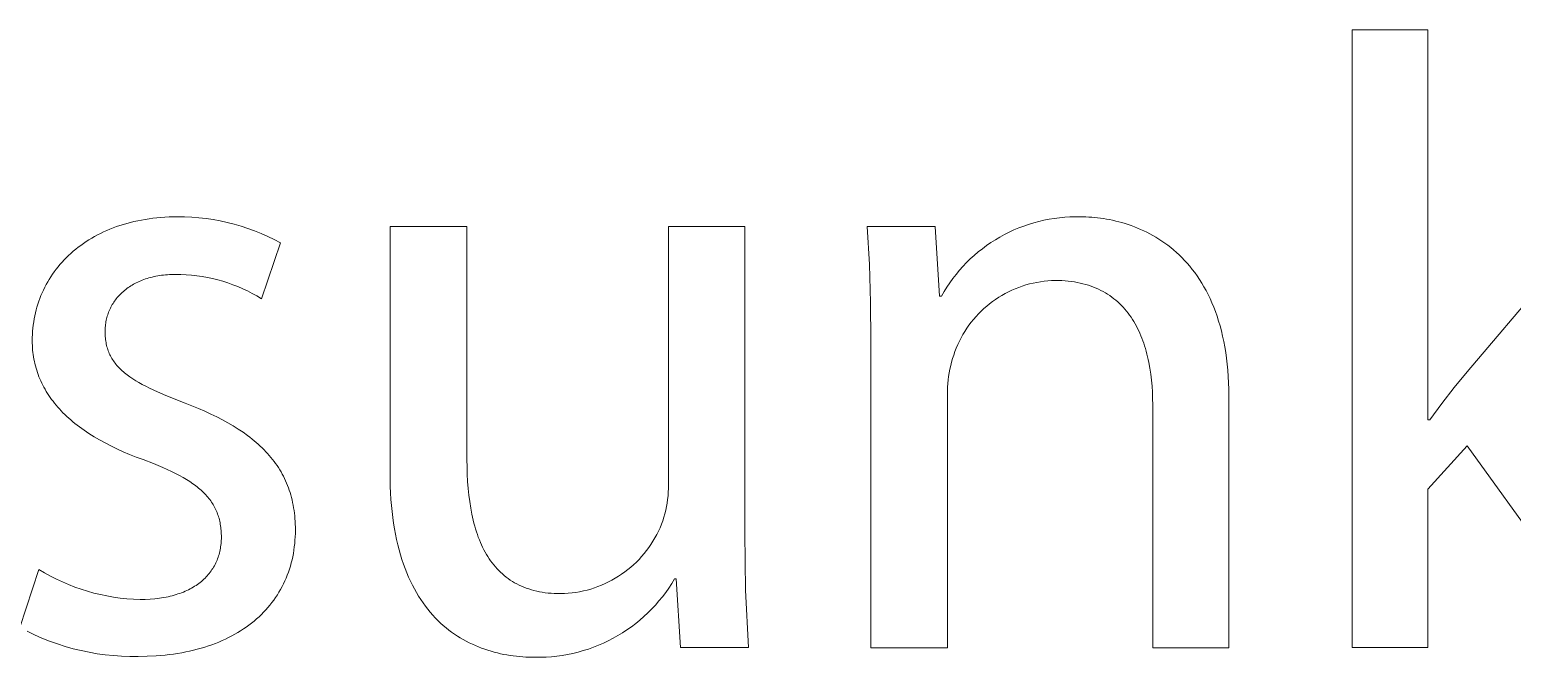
# Model space of a CAD drawing. Header units: millimetres. Extents: x 974 to 5700, y -47 to 3256.
# Drawn here: x 4627.9 to 4708.6, y 32 to 66.2 of the extents above; entities that cross this region are included whole.
import ezdxf

# ---------------------------------------------------------------- set-up
doc = ezdxf.new("R2010")
doc.units = ezdxf.units.MM
doc.header["$MEASUREMENT"] = 0
doc.layers.add('Domyślny', color=7, linetype='Continuous', true_color=0x000000)

msp = doc.modelspace()

# ---------------------------------------------------------------- linework, layer by layer
at = {"layer": 'Domyślny', "color": 18, "lineweight": 15, "true_color": 0x000000}
for p, q in [((4699.853, 32.575), (4699.853, 66.179)), ((4699.853, 66.179), (4703.976, 66.179)), ((4703.976, 66.179), (4703.976, 44.962)), ((4633.155, 55.644), (4633.349, 55.696)), ((4633.349, 55.696), (4633.545, 55.743)), ((4633.545, 55.743), (4633.745, 55.787)), ((4633.745, 55.787), (4633.948, 55.827)), ((4633.948, 55.827), (4634.153, 55.863)), ((4634.153, 55.863), (4634.362, 55.895)), ((4634.362, 55.895), (4634.574, 55.923)), ((4634.574, 55.923), (4634.789, 55.947)), ((4634.789, 55.947), (4635.007, 55.967)), ((4635.007, 55.967), (4635.227, 55.982)), ((4635.227, 55.982), (4635.451, 55.993)), ((4635.451, 55.993), (4635.678, 56)), ((4635.678, 56), (4635.907, 56.002)), ((4635.907, 56.002), (4636.298, 55.997)), ((4636.298, 55.997), (4636.688, 55.979)), ((4636.688, 55.979), (4637.077, 55.949)), ((4637.077, 55.949), (4637.465, 55.905)), ((4637.465, 55.905), (4637.851, 55.848)), ((4637.851, 55.848), (4638.235, 55.778)), ((4638.235, 55.778), (4638.617, 55.695)), ((4638.617, 55.695), (4638.995, 55.6)), ((4682.516, 55.677), (4682.792, 55.751)), ((4682.792, 55.751), (4683.071, 55.816)), ((4683.071, 55.816), (4683.351, 55.871)), ((4683.351, 55.871), (4683.634, 55.917)), ((4683.634, 55.917), (4683.918, 55.954)), ((4683.918, 55.954), (4684.203, 55.98)), ((4684.203, 55.98), (4684.488, 55.997)), ((4684.488, 55.997), (4684.774, 56.004)), ((4684.774, 56.004), (4685.061, 56.002)), ((4685.061, 56.002), (4685.21, 56)), ((4685.21, 56), (4685.362, 55.996)), ((4685.362, 55.996), (4685.516, 55.989)), ((4685.516, 55.989), (4685.673, 55.978)), ((4685.673, 55.978), (4685.831, 55.965)), ((4685.831, 55.965), (4685.991, 55.948)), ((4685.991, 55.948), (4686.153, 55.928)), ((4686.153, 55.928), (4686.316, 55.905)), ((4686.316, 55.905), (4686.48, 55.878)), ((4686.48, 55.878), (4686.646, 55.847)), ((4686.646, 55.847), (4686.813, 55.813)), ((4686.813, 55.813), (4686.98, 55.774)), ((4686.98, 55.774), (4687.149, 55.732)), ((4687.149, 55.732), (4687.318, 55.686)), ((4687.318, 55.686), (4687.487, 55.636)), ((4631.242, 54.841), (4631.4, 54.931)), ((4631.4, 54.931), (4631.56, 55.018)), ((4631.56, 55.018), (4631.724, 55.101)), ((4631.724, 55.101), (4631.892, 55.181)), ((4631.892, 55.181), (4632.062, 55.258)), ((4632.062, 55.258), (4632.236, 55.331)), ((4632.236, 55.331), (4632.414, 55.401)), ((4632.414, 55.401), (4632.594, 55.467)), ((4632.594, 55.467), (4632.778, 55.53)), ((4632.778, 55.53), (4632.965, 55.589)), ((4632.965, 55.589), (4633.155, 55.644)), ((4638.995, 55.6), (4639.37, 55.492)), ((4639.37, 55.492), (4639.742, 55.371)), ((4639.742, 55.371), (4640.109, 55.238)), ((4640.109, 55.238), (4640.471, 55.093)), ((4640.471, 55.093), (4640.829, 54.935)), ((4640.829, 54.935), (4641.18, 54.766)), ((4647.482, 42.072), (4647.482, 55.482)), ((4647.482, 55.482), (4651.669, 55.482)), ((4651.669, 55.482), (4651.669, 42.796)), ((4662.639, 41.427), (4662.639, 55.482)), ((4662.639, 55.482), (4666.795, 55.482)), ((4666.795, 55.482), (4666.795, 38.814)), ((4673.575, 53.412), (4673.46, 55.482)), ((4673.46, 55.482), (4677.159, 55.482)), ((4677.159, 55.482), (4677.395, 51.689)), ((4680.428, 54.755), (4680.674, 54.901)), ((4680.674, 54.901), (4680.925, 55.038)), ((4680.925, 55.038), (4681.181, 55.167)), ((4681.181, 55.167), (4681.44, 55.287)), ((4681.44, 55.287), (4681.704, 55.398)), ((4681.704, 55.398), (4681.971, 55.5)), ((4681.971, 55.5), (4682.242, 55.593)), ((4682.242, 55.593), (4682.516, 55.677)), ((4687.487, 55.636), (4687.657, 55.582)), ((4687.657, 55.582), (4687.827, 55.523)), ((4687.827, 55.523), (4687.996, 55.46)), ((4687.996, 55.46), (4688.166, 55.393)), ((4688.166, 55.393), (4688.335, 55.321)), ((4688.335, 55.321), (4688.504, 55.244)), ((4688.504, 55.244), (4688.672, 55.163)), ((4688.672, 55.163), (4688.839, 55.077)), ((4688.839, 55.077), (4689.006, 54.986)), ((4689.006, 54.986), (4689.171, 54.89)), ((4689.171, 54.89), (4689.335, 54.789)), ((4706.117, 47.575), (4712.822, 55.476)), ((4630.109, 54.015), (4630.238, 54.128)), ((4630.238, 54.128), (4630.371, 54.239)), ((4630.371, 54.239), (4630.508, 54.346)), ((4630.508, 54.346), (4630.648, 54.451)), ((4630.648, 54.451), (4630.791, 54.553)), ((4630.791, 54.553), (4630.938, 54.652)), ((4630.938, 54.652), (4631.088, 54.748)), ((4631.088, 54.748), (4631.242, 54.841)), ((4641.526, 54.585), (4640.487, 51.547)), ((4641.18, 54.766), (4641.526, 54.585)), ((4679.279, 53.905), (4679.497, 54.09)), ((4679.497, 54.09), (4679.721, 54.268)), ((4679.721, 54.268), (4679.951, 54.438)), ((4679.951, 54.438), (4680.187, 54.601)), ((4680.187, 54.601), (4680.428, 54.755)), ((4689.335, 54.789), (4689.497, 54.682)), ((4689.497, 54.682), (4689.659, 54.571)), ((4689.659, 54.571), (4689.818, 54.454)), ((4689.818, 54.454), (4689.975, 54.331)), ((4689.975, 54.331), (4690.131, 54.203)), ((4690.131, 54.203), (4690.284, 54.07)), ((4629.307, 53.149), (4629.41, 53.28)), ((4629.41, 53.28), (4629.517, 53.408)), ((4629.517, 53.408), (4629.628, 53.535)), ((4629.628, 53.535), (4629.743, 53.659)), ((4629.743, 53.659), (4629.861, 53.78)), ((4629.861, 53.78), (4629.984, 53.899)), ((4629.984, 53.899), (4630.109, 54.015)), ((4673.638, 51.339), (4673.575, 53.412)), ((4678.473, 53.093), (4678.664, 53.306)), ((4678.664, 53.306), (4678.862, 53.513)), ((4678.862, 53.513), (4679.067, 53.712)), ((4679.067, 53.712), (4679.279, 53.905)), ((4690.284, 54.07), (4690.435, 53.93)), ((4690.435, 53.93), (4690.584, 53.785)), ((4690.584, 53.785), (4690.73, 53.634)), ((4690.73, 53.634), (4690.873, 53.477)), ((4690.873, 53.477), (4691.013, 53.314)), ((4691.013, 53.314), (4691.15, 53.144)), ((4628.766, 52.316), (4628.846, 52.46)), ((4628.846, 52.46), (4628.931, 52.602)), ((4628.931, 52.602), (4629.019, 52.742)), ((4629.019, 52.742), (4629.111, 52.88)), ((4629.111, 52.88), (4629.207, 53.015)), ((4629.207, 53.015), (4629.307, 53.149)), ((4633.827, 52.489), (4633.746, 52.452)), ((4633.91, 52.525), (4633.827, 52.489)), ((4633.995, 52.559), (4633.91, 52.525)), ((4634.082, 52.591), (4633.995, 52.559)), ((4634.17, 52.622), (4634.082, 52.591)), ((4634.26, 52.651), (4634.17, 52.622)), ((4634.352, 52.678), (4634.26, 52.651)), ((4634.446, 52.704), (4634.352, 52.678)), ((4634.541, 52.728), (4634.446, 52.704)), ((4634.638, 52.75), (4634.541, 52.728)), ((4634.736, 52.77), (4634.638, 52.75)), ((4634.836, 52.789), (4634.736, 52.77)), ((4634.938, 52.805), (4634.836, 52.789)), ((4635.042, 52.82), (4634.938, 52.805)), ((4635.147, 52.833), (4635.042, 52.82)), ((4635.254, 52.844), (4635.147, 52.833)), ((4635.362, 52.853), (4635.254, 52.844)), ((4635.473, 52.86), (4635.362, 52.853)), ((4635.584, 52.865), (4635.473, 52.86)), ((4635.698, 52.869), (4635.584, 52.865)), ((4635.813, 52.87), (4635.698, 52.869)), ((4636.102, 52.866), (4635.813, 52.87)), ((4636.392, 52.853), (4636.102, 52.866)), ((4636.68, 52.83), (4636.392, 52.853)), ((4636.968, 52.798), (4636.68, 52.83)), ((4637.254, 52.757), (4636.968, 52.798)), ((4637.539, 52.706), (4637.254, 52.757)), ((4637.823, 52.645), (4637.539, 52.706)), ((4638.104, 52.576), (4637.823, 52.645)), ((4638.382, 52.497), (4638.104, 52.576)), ((4638.658, 52.409), (4638.382, 52.497)), ((4677.946, 52.416), (4678.114, 52.648)), ((4678.114, 52.648), (4678.29, 52.873)), ((4678.29, 52.873), (4678.473, 53.093)), ((4682.882, 52.472), (4682.682, 52.438)), ((4683.083, 52.499), (4682.882, 52.472)), ((4683.285, 52.519), (4683.083, 52.499)), ((4683.488, 52.533), (4683.285, 52.519)), ((4683.691, 52.539), (4683.488, 52.533)), ((4683.873, 52.537), (4683.691, 52.539)), ((4684.051, 52.53), (4683.873, 52.537)), ((4684.226, 52.519), (4684.051, 52.53)), ((4684.397, 52.504), (4684.226, 52.519)), ((4684.564, 52.484), (4684.397, 52.504)), ((4684.728, 52.46), (4684.564, 52.484)), ((4684.888, 52.432), (4684.728, 52.46)), ((4691.15, 53.144), (4691.284, 52.968)), ((4691.284, 52.968), (4691.414, 52.786)), ((4691.414, 52.786), (4691.541, 52.598)), ((4691.541, 52.598), (4691.665, 52.402)), ((4628.422, 51.566), (4628.483, 51.72)), ((4628.483, 51.72), (4628.548, 51.872)), ((4628.548, 51.872), (4628.616, 52.021)), ((4628.616, 52.021), (4628.689, 52.169)), ((4628.689, 52.169), (4628.766, 52.316)), ((4632.683, 51.668), (4632.632, 51.609)), ((4632.736, 51.727), (4632.683, 51.668)), ((4632.791, 51.784), (4632.736, 51.727)), ((4632.847, 51.84), (4632.791, 51.784)), ((4632.906, 51.895), (4632.847, 51.84)), ((4632.966, 51.949), (4632.906, 51.895)), ((4633.028, 52.001), (4632.966, 51.949)), ((4633.092, 52.053), (4633.028, 52.001)), ((4633.157, 52.102), (4633.092, 52.053)), ((4633.225, 52.151), (4633.157, 52.102)), ((4633.294, 52.198), (4633.225, 52.151)), ((4633.365, 52.244), (4633.294, 52.198)), ((4633.437, 52.289), (4633.365, 52.244)), ((4633.512, 52.332), (4633.437, 52.289)), ((4633.588, 52.373), (4633.512, 52.332)), ((4633.666, 52.413), (4633.588, 52.373)), ((4633.746, 52.452), (4633.666, 52.413)), ((4638.931, 52.312), (4638.658, 52.409)), ((4639.2, 52.206), (4638.931, 52.312)), ((4639.466, 52.092), (4639.2, 52.206)), ((4639.728, 51.968), (4639.466, 52.092)), ((4639.986, 51.836), (4639.728, 51.968)), ((4640.239, 51.696), (4639.986, 51.836)), ((4640.487, 51.547), (4640.239, 51.696)), ((4677.395, 51.689), (4677.49, 51.689)), ((4677.49, 51.689), (4677.634, 51.937)), ((4677.634, 51.937), (4677.786, 52.179)), ((4677.786, 52.179), (4677.946, 52.416)), ((4680.788, 51.729), (4680.615, 51.624)), ((4680.965, 51.829), (4680.788, 51.729)), ((4681.146, 51.923), (4680.965, 51.829)), ((4681.329, 52.01), (4681.146, 51.923)), ((4681.515, 52.091), (4681.329, 52.01)), ((4681.704, 52.165), (4681.515, 52.091)), ((4681.896, 52.233), (4681.704, 52.165)), ((4682.09, 52.294), (4681.896, 52.233)), ((4682.285, 52.349), (4682.09, 52.294)), ((4682.483, 52.397), (4682.285, 52.349)), ((4682.682, 52.438), (4682.483, 52.397)), ((4685.044, 52.4), (4684.888, 52.432)), ((4685.197, 52.364), (4685.044, 52.4)), ((4685.347, 52.324), (4685.197, 52.364)), ((4685.493, 52.279), (4685.347, 52.324)), ((4685.636, 52.231), (4685.493, 52.279)), ((4685.775, 52.18), (4685.636, 52.231)), ((4685.911, 52.124), (4685.775, 52.18)), ((4686.044, 52.065), (4685.911, 52.124)), ((4686.173, 52.002), (4686.044, 52.065)), ((4686.299, 51.935), (4686.173, 52.002)), ((4686.422, 51.865), (4686.299, 51.935)), ((4686.542, 51.791), (4686.422, 51.865)), ((4686.658, 51.714), (4686.542, 51.791)), ((4686.771, 51.634), (4686.658, 51.714)), ((4691.665, 52.402), (4691.784, 52.201)), ((4691.784, 52.201), (4691.899, 51.992)), ((4691.899, 51.992), (4692.011, 51.776)), ((4692.011, 51.776), (4692.118, 51.554)), ((4628.18, 50.775), (4628.22, 50.936)), ((4628.22, 50.936), (4628.264, 51.096)), ((4628.264, 51.096), (4628.313, 51.255)), ((4628.313, 51.255), (4628.366, 51.411)), ((4628.366, 51.411), (4628.422, 51.566)), ((4632.195, 50.887), (4632.166, 50.816)), ((4632.225, 50.957), (4632.195, 50.887)), ((4632.257, 51.027), (4632.225, 50.957)), ((4632.291, 51.095), (4632.257, 51.027)), ((4632.327, 51.163), (4632.291, 51.095)), ((4632.365, 51.229), (4632.327, 51.163)), ((4632.405, 51.295), (4632.365, 51.229)), ((4632.447, 51.36), (4632.405, 51.295)), ((4632.49, 51.423), (4632.447, 51.36)), ((4632.536, 51.486), (4632.49, 51.423)), ((4632.583, 51.548), (4632.536, 51.486)), ((4632.632, 51.609), (4632.583, 51.548)), ((4673.649, 49.265), (4673.638, 51.339)), ((4679.659, 50.871), (4679.516, 50.727)), ((4679.807, 51.01), (4679.659, 50.871)), ((4679.96, 51.143), (4679.807, 51.01)), ((4680.117, 51.272), (4679.96, 51.143)), ((4680.279, 51.395), (4680.117, 51.272)), ((4680.445, 51.512), (4680.279, 51.395)), ((4680.615, 51.624), (4680.445, 51.512)), ((4686.881, 51.55), (4686.771, 51.634)), ((4686.988, 51.463), (4686.881, 51.55)), ((4687.092, 51.373), (4686.988, 51.463)), ((4687.192, 51.279), (4687.092, 51.373)), ((4687.29, 51.183), (4687.192, 51.279)), ((4687.385, 51.083), (4687.29, 51.183)), ((4687.476, 50.981), (4687.385, 51.083)), ((4687.565, 50.875), (4687.476, 50.981)), ((4687.65, 50.767), (4687.565, 50.875)), ((4692.118, 51.554), (4692.22, 51.325)), ((4692.22, 51.325), (4692.318, 51.088)), ((4692.318, 51.088), (4692.411, 50.844)), ((4692.411, 50.844), (4692.5, 50.593)), ((4628.041, 49.948), (4628.06, 50.116)), ((4628.06, 50.116), (4628.084, 50.282)), ((4628.084, 50.282), (4628.111, 50.448)), ((4628.111, 50.448), (4628.143, 50.612)), ((4628.143, 50.612), (4628.18, 50.775)), ((4631.988, 50.068), (4631.981, 49.99)), ((4631.997, 50.146), (4631.988, 50.068)), ((4632.008, 50.223), (4631.997, 50.146)), ((4632.021, 50.299), (4632.008, 50.223)), ((4632.036, 50.375), (4632.021, 50.299)), ((4632.053, 50.45), (4632.036, 50.375)), ((4632.072, 50.525), (4632.053, 50.45)), ((4632.092, 50.599), (4632.072, 50.525)), ((4632.115, 50.672), (4632.092, 50.599)), ((4632.14, 50.744), (4632.115, 50.672)), ((4632.166, 50.816), (4632.14, 50.744)), ((4678.994, 50.104), (4678.878, 49.938)), ((4679.117, 50.266), (4678.994, 50.104)), ((4679.244, 50.424), (4679.117, 50.266)), ((4679.377, 50.578), (4679.244, 50.424)), ((4679.516, 50.727), (4679.377, 50.578)), ((4687.733, 50.656), (4687.65, 50.767)), ((4687.813, 50.542), (4687.733, 50.656)), ((4687.89, 50.425), (4687.813, 50.542)), ((4687.964, 50.306), (4687.89, 50.425)), ((4688.035, 50.184), (4687.964, 50.306)), ((4688.104, 50.06), (4688.035, 50.184)), ((4688.17, 49.933), (4688.104, 50.06)), ((4692.5, 50.593), (4692.583, 50.335)), ((4692.583, 50.335), (4692.661, 50.069)), ((4692.661, 50.069), (4692.734, 49.795)), ((4628.006, 49.265), (4628.008, 49.437)), ((4628.007, 49.137), (4628.006, 49.265)), ((4628.008, 49.437), (4628.015, 49.609)), ((4628.015, 49.609), (4628.025, 49.779)), ((4628.025, 49.779), (4628.041, 49.948)), ((4631.973, 49.833), (4631.972, 49.753)), ((4631.972, 49.753), (4631.973, 49.665)), ((4631.976, 49.912), (4631.973, 49.833)), ((4631.973, 49.665), (4631.976, 49.578)), ((4631.981, 49.99), (4631.976, 49.912)), ((4631.976, 49.578), (4631.981, 49.492)), ((4631.981, 49.492), (4631.988, 49.408)), ((4631.988, 49.408), (4631.998, 49.325)), ((4631.998, 49.325), (4632.009, 49.244)), ((4632.009, 49.244), (4632.022, 49.164)), ((4673.649, 32.565), (4673.649, 49.265)), ((4678.471, 49.235), (4678.384, 49.051)), ((4678.563, 49.416), (4678.471, 49.235)), ((4678.662, 49.593), (4678.563, 49.416)), ((4678.767, 49.767), (4678.662, 49.593)), ((4678.878, 49.938), (4678.767, 49.767)), ((4688.233, 49.804), (4688.17, 49.933)), ((4688.293, 49.672), (4688.233, 49.804)), ((4688.351, 49.538), (4688.293, 49.672)), ((4688.405, 49.402), (4688.351, 49.538)), ((4688.458, 49.263), (4688.405, 49.402)), ((4688.507, 49.122), (4688.458, 49.263)), ((4692.734, 49.795), (4692.801, 49.514)), ((4692.801, 49.514), (4692.862, 49.225)), ((4628.012, 49.01), (4628.007, 49.137)), ((4628.019, 48.883), (4628.012, 49.01)), ((4628.029, 48.757), (4628.019, 48.883)), ((4628.042, 48.632), (4628.029, 48.757)), ((4628.057, 48.508), (4628.042, 48.632)), ((4628.076, 48.384), (4628.057, 48.508)), ((4632.022, 49.164), (4632.037, 49.086)), ((4632.037, 49.086), (4632.054, 49.009)), ((4632.054, 49.009), (4632.074, 48.933)), ((4632.074, 48.933), (4632.095, 48.858)), ((4632.095, 48.858), (4632.118, 48.784)), ((4632.118, 48.784), (4632.144, 48.712)), ((4632.144, 48.712), (4632.172, 48.641)), ((4632.172, 48.641), (4632.201, 48.571)), ((4632.201, 48.571), (4632.233, 48.502)), ((4632.233, 48.502), (4632.267, 48.434)), ((4632.267, 48.434), (4632.303, 48.367)), ((4678.164, 48.483), (4678.104, 48.289)), ((4678.231, 48.675), (4678.164, 48.483)), ((4678.304, 48.864), (4678.231, 48.675)), ((4678.384, 49.051), (4678.304, 48.864)), ((4688.555, 48.98), (4688.507, 49.122)), ((4688.599, 48.835), (4688.555, 48.98)), ((4688.641, 48.688), (4688.599, 48.835)), ((4688.681, 48.54), (4688.641, 48.688)), ((4688.718, 48.389), (4688.681, 48.54)), ((4692.862, 49.225), (4692.918, 48.928)), ((4692.918, 48.928), (4692.967, 48.623)), ((4692.967, 48.623), (4693.011, 48.31)), ((4628.097, 48.261), (4628.076, 48.384)), ((4628.121, 48.139), (4628.097, 48.261)), ((4628.149, 48.017), (4628.121, 48.139)), ((4628.179, 47.897), (4628.149, 48.017)), ((4628.212, 47.777), (4628.179, 47.897)), ((4628.248, 47.658), (4628.212, 47.777)), ((4628.286, 47.539), (4628.248, 47.658)), ((4632.303, 48.367), (4632.341, 48.301)), ((4632.341, 48.301), (4632.381, 48.236)), ((4632.381, 48.236), (4632.424, 48.172)), ((4632.424, 48.172), (4632.468, 48.109)), ((4632.468, 48.109), (4632.515, 48.046)), ((4632.515, 48.046), (4632.563, 47.985)), ((4632.563, 47.985), (4632.614, 47.924)), ((4632.614, 47.924), (4632.667, 47.864)), ((4632.667, 47.864), (4632.722, 47.805)), ((4632.722, 47.805), (4632.78, 47.747)), ((4632.78, 47.747), (4632.839, 47.689)), ((4632.839, 47.689), (4632.901, 47.632)), ((4632.901, 47.632), (4632.965, 47.576)), ((4677.953, 47.715), (4677.915, 47.52)), ((4677.997, 47.908), (4677.953, 47.715)), ((4678.047, 48.1), (4677.997, 47.908)), ((4678.104, 48.289), (4678.047, 48.1)), ((4688.752, 48.237), (4688.718, 48.389)), ((4688.785, 48.082), (4688.752, 48.237)), ((4688.842, 47.769), (4688.785, 48.082)), ((4688.89, 47.449), (4688.842, 47.769)), ((4693.011, 48.31), (4693.048, 47.989)), ((4693.048, 47.989), (4693.079, 47.66)), ((4693.079, 47.66), (4693.103, 47.323)), ((4628.328, 47.422), (4628.286, 47.539)), ((4628.373, 47.305), (4628.328, 47.422)), ((4628.42, 47.189), (4628.373, 47.305)), ((4628.471, 47.074), (4628.42, 47.189)), ((4628.524, 46.96), (4628.471, 47.074)), ((4628.58, 46.846), (4628.524, 46.96)), ((4628.64, 46.733), (4628.58, 46.846)), ((4632.965, 47.576), (4633.031, 47.52)), ((4633.031, 47.52), (4633.099, 47.465)), ((4633.099, 47.465), (4633.169, 47.41)), ((4633.169, 47.41), (4633.242, 47.356)), ((4633.242, 47.356), (4633.317, 47.302)), ((4633.317, 47.302), (4633.473, 47.196)), ((4633.473, 47.196), (4633.639, 47.091)), ((4633.639, 47.091), (4633.813, 46.988)), ((4633.813, 46.988), (4633.996, 46.886)), ((4633.996, 46.886), (4634.188, 46.784)), ((4677.839, 46.931), (4677.826, 46.734)), ((4677.858, 47.128), (4677.839, 46.931)), ((4677.883, 47.325), (4677.858, 47.128)), ((4677.915, 47.52), (4677.883, 47.325)), ((4688.928, 47.124), (4688.89, 47.449)), ((4688.958, 46.793), (4688.928, 47.124)), ((4693.103, 47.323), (4693.121, 46.977)), ((4693.121, 46.977), (4693.131, 46.622)), ((4705.41, 46.724), (4706.117, 47.575)), ((4628.702, 46.622), (4628.64, 46.733)), ((4628.767, 46.511), (4628.702, 46.622)), ((4628.835, 46.401), (4628.767, 46.511)), ((4628.906, 46.292), (4628.835, 46.401)), ((4628.98, 46.183), (4628.906, 46.292)), ((4629.057, 46.076), (4628.98, 46.183)), ((4629.137, 45.969), (4629.057, 46.076)), ((4634.188, 46.784), (4634.389, 46.683)), ((4634.389, 46.683), (4634.819, 46.482)), ((4634.819, 46.482), (4635.286, 46.28)), ((4635.286, 46.28), (4636.332, 45.865)), ((4677.826, 46.734), (4677.82, 46.536)), ((4677.82, 46.536), (4677.82, 46.338)), ((4677.82, 46.338), (4677.82, 32.565)), ((4688.979, 46.457), (4688.958, 46.793)), ((4688.991, 46.116), (4688.979, 46.457)), ((4688.995, 45.771), (4688.991, 46.116)), ((4693.131, 46.622), (4693.135, 46.259)), ((4693.135, 46.259), (4693.135, 32.565)), ((4704.728, 45.853), (4705.41, 46.724)), ((4629.22, 45.864), (4629.137, 45.969)), ((4629.306, 45.759), (4629.22, 45.864)), ((4629.395, 45.655), (4629.306, 45.759)), ((4629.487, 45.553), (4629.395, 45.655)), ((4629.582, 45.451), (4629.487, 45.553)), ((4629.68, 45.35), (4629.582, 45.451)), ((4629.782, 45.25), (4629.68, 45.35)), ((4629.886, 45.151), (4629.782, 45.25)), ((4636.332, 45.865), (4636.698, 45.722)), ((4636.698, 45.722), (4637.053, 45.576)), ((4637.053, 45.576), (4637.397, 45.427)), ((4637.397, 45.427), (4637.729, 45.275)), ((4637.729, 45.275), (4638.049, 45.119)), ((4688.995, 32.565), (4688.995, 45.771)), ((4704.071, 44.962), (4704.728, 45.853)), ((4629.993, 45.053), (4629.886, 45.151)), ((4630.103, 44.955), (4629.993, 45.053)), ((4630.216, 44.859), (4630.103, 44.955)), ((4630.332, 44.764), (4630.216, 44.859)), ((4630.574, 44.577), (4630.332, 44.764)), ((4630.828, 44.394), (4630.574, 44.577)), ((4631.094, 44.214), (4630.828, 44.394)), ((4638.049, 45.119), (4638.358, 44.959)), ((4638.358, 44.959), (4638.656, 44.796)), ((4638.656, 44.796), (4638.943, 44.629)), ((4638.943, 44.629), (4639.217, 44.457)), ((4639.217, 44.457), (4639.481, 44.282)), ((4703.976, 44.962), (4704.071, 44.962)), ((4631.373, 44.039), (4631.094, 44.214)), ((4631.663, 43.869), (4631.373, 44.039)), ((4631.967, 43.702), (4631.663, 43.869)), ((4632.283, 43.54), (4631.967, 43.702)), ((4639.481, 44.282), (4639.732, 44.101)), ((4639.732, 44.101), (4639.854, 44.01)), ((4639.854, 44.01), (4639.973, 43.917)), ((4639.973, 43.917), (4640.088, 43.822)), ((4640.088, 43.822), (4640.201, 43.727)), ((4640.201, 43.727), (4640.311, 43.63)), ((4640.311, 43.63), (4640.419, 43.532)), ((4632.611, 43.382), (4632.283, 43.54)), ((4632.952, 43.229), (4632.611, 43.382)), ((4633.305, 43.08), (4632.952, 43.229)), ((4633.671, 42.936), (4633.305, 43.08)), ((4634.05, 42.796), (4633.671, 42.936)), ((4634.606, 42.584), (4634.05, 42.796)), ((4640.419, 43.532), (4640.523, 43.433)), ((4640.523, 43.433), (4640.624, 43.332)), ((4640.624, 43.332), (4640.722, 43.23)), ((4640.722, 43.23), (4640.818, 43.127)), ((4640.818, 43.127), (4640.911, 43.022)), ((4640.911, 43.022), (4641, 42.916)), ((4641, 42.916), (4641.087, 42.808)), ((4641.087, 42.808), (4641.171, 42.699)), ((4651.669, 42.796), (4651.673, 42.393)), ((4706.117, 43.545), (4703.976, 41.184)), ((4714.018, 32.575), (4706.117, 43.545)), ((4635.118, 42.371), (4634.606, 42.584)), ((4635.358, 42.264), (4635.118, 42.371)), ((4635.588, 42.156), (4635.358, 42.264)), ((4635.807, 42.047), (4635.588, 42.156)), ((4636.015, 41.938), (4635.807, 42.047)), ((4641.171, 42.699), (4641.252, 42.589)), ((4641.252, 42.589), (4641.33, 42.477)), ((4641.33, 42.477), (4641.405, 42.363)), ((4641.405, 42.363), (4641.477, 42.248)), ((4641.477, 42.248), (4641.547, 42.132)), ((4641.547, 42.132), (4641.613, 42.014)), ((4641.613, 42.014), (4641.677, 41.894)), ((4647.495, 41.337), (4647.482, 42.072)), ((4651.673, 42.393), (4651.685, 41.998)), ((4651.685, 41.998), (4651.705, 41.613)), ((4636.214, 41.827), (4636.015, 41.938)), ((4636.403, 41.715), (4636.214, 41.827)), ((4636.581, 41.602), (4636.403, 41.715)), ((4636.75, 41.486), (4636.581, 41.602)), ((4636.831, 41.428), (4636.75, 41.486)), ((4636.91, 41.369), (4636.831, 41.428)), ((4636.986, 41.31), (4636.91, 41.369)), ((4637.06, 41.25), (4636.986, 41.31)), ((4637.131, 41.19), (4637.06, 41.25)), ((4637.2, 41.129), (4637.131, 41.19)), ((4641.677, 41.894), (4641.737, 41.773)), ((4641.737, 41.773), (4641.795, 41.65)), ((4641.795, 41.65), (4641.849, 41.525)), ((4641.849, 41.525), (4641.901, 41.399)), ((4641.901, 41.399), (4641.95, 41.27)), ((4641.95, 41.27), (4641.996, 41.141)), ((4647.51, 40.983), (4647.495, 41.337)), ((4651.705, 41.613), (4651.733, 41.236)), ((4651.733, 41.236), (4651.77, 40.868)), ((4662.628, 41.03), (4662.637, 41.228)), ((4662.637, 41.228), (4662.639, 41.427)), ((4703.976, 41.184), (4703.976, 32.575)), ((4637.267, 41.068), (4637.2, 41.129)), ((4637.332, 41.006), (4637.267, 41.068)), ((4637.394, 40.943), (4637.332, 41.006)), ((4637.454, 40.88), (4637.394, 40.943)), ((4637.512, 40.816), (4637.454, 40.88)), ((4637.568, 40.751), (4637.512, 40.816)), ((4637.621, 40.686), (4637.568, 40.751)), ((4637.672, 40.62), (4637.621, 40.686)), ((4637.721, 40.553), (4637.672, 40.62)), ((4637.768, 40.485), (4637.721, 40.553)), ((4637.813, 40.417), (4637.768, 40.485)), ((4637.856, 40.348), (4637.813, 40.417)), ((4641.996, 41.141), (4642.039, 41.009)), ((4642.039, 41.009), (4642.078, 40.876)), ((4642.078, 40.876), (4642.115, 40.741)), ((4642.115, 40.741), (4642.15, 40.604)), ((4642.15, 40.604), (4642.181, 40.465)), ((4642.181, 40.465), (4642.209, 40.324)), ((4647.531, 40.637), (4647.51, 40.983)), ((4647.559, 40.299), (4647.531, 40.637)), ((4651.77, 40.868), (4651.816, 40.511)), ((4651.816, 40.511), (4651.871, 40.163)), ((4662.529, 40.242), (4662.563, 40.438)), ((4662.563, 40.438), (4662.591, 40.634)), ((4662.591, 40.634), (4662.613, 40.832)), ((4662.613, 40.832), (4662.628, 41.03)), ((4637.897, 40.278), (4637.856, 40.348)), ((4637.935, 40.207), (4637.897, 40.278)), ((4637.972, 40.135), (4637.935, 40.207)), ((4638.006, 40.062), (4637.972, 40.135)), ((4638.039, 39.989), (4638.006, 40.062)), ((4638.069, 39.914), (4638.039, 39.989)), ((4638.098, 39.839), (4638.069, 39.914)), ((4638.125, 39.762), (4638.098, 39.839)), ((4638.149, 39.685), (4638.125, 39.762)), ((4638.172, 39.607), (4638.149, 39.685)), ((4638.193, 39.527), (4638.172, 39.607)), ((4642.209, 40.324), (4642.234, 40.182)), ((4642.234, 40.182), (4642.256, 40.037)), ((4642.256, 40.037), (4642.276, 39.891)), ((4642.276, 39.891), (4642.292, 39.743)), ((4642.292, 39.743), (4642.305, 39.593)), ((4642.305, 39.593), (4642.316, 39.44)), ((4647.592, 39.97), (4647.559, 40.299)), ((4647.63, 39.649), (4647.592, 39.97)), ((4647.674, 39.337), (4647.63, 39.649)), ((4651.871, 40.163), (4651.935, 39.825)), ((4651.935, 39.825), (4652.008, 39.498)), ((4662.327, 39.474), (4662.387, 39.663)), ((4662.387, 39.663), (4662.441, 39.855)), ((4662.441, 39.855), (4662.488, 40.048)), ((4662.488, 40.048), (4662.529, 40.242)), ((4638.211, 39.447), (4638.193, 39.527)), ((4638.228, 39.365), (4638.211, 39.447)), ((4638.244, 39.282), (4638.228, 39.365)), ((4638.257, 39.198), (4638.244, 39.282)), ((4638.268, 39.113), (4638.257, 39.198)), ((4638.278, 39.027), (4638.268, 39.113)), ((4638.286, 38.94), (4638.278, 39.027)), ((4638.292, 38.851), (4638.286, 38.94)), ((4638.296, 38.761), (4638.292, 38.851)), ((4638.299, 38.67), (4638.296, 38.761)), ((4642.316, 39.44), (4642.323, 39.286)), ((4642.327, 38.783), (4642.32, 38.597)), ((4642.323, 39.286), (4642.328, 39.13)), ((4642.329, 38.971), (4642.327, 38.783)), ((4642.328, 39.13), (4642.329, 38.971)), ((4647.724, 39.032), (4647.674, 39.337)), ((4647.779, 38.736), (4647.724, 39.032)), ((4652.008, 39.498), (4652.048, 39.338)), ((4652.048, 39.338), (4652.091, 39.181)), ((4652.091, 39.181), (4652.136, 39.027)), ((4652.136, 39.027), (4652.184, 38.876)), ((4652.184, 38.876), (4652.234, 38.727)), ((4662, 38.72), (4662.094, 38.906)), ((4662.094, 38.906), (4662.181, 39.095)), ((4662.181, 39.095), (4662.262, 39.286)), ((4662.262, 39.286), (4662.327, 39.474)), ((4666.795, 38.814), (4666.835, 35.696)), ((4638.233, 37.89), (4638.249, 37.974)), ((4638.249, 37.974), (4638.262, 38.058)), ((4638.262, 38.058), (4638.274, 38.143)), ((4638.274, 38.143), (4638.283, 38.229)), ((4638.283, 38.229), (4638.29, 38.315)), ((4638.29, 38.315), (4638.296, 38.402)), ((4638.296, 38.402), (4638.299, 38.49)), ((4638.3, 38.578), (4638.299, 38.67)), ((4638.299, 38.49), (4638.3, 38.578)), ((4642.272, 38.05), (4642.247, 37.871)), ((4642.293, 38.23), (4642.272, 38.05)), ((4642.308, 38.413), (4642.293, 38.23)), ((4642.32, 38.597), (4642.308, 38.413)), ((4647.839, 38.447), (4647.779, 38.736)), ((4647.904, 38.166), (4647.839, 38.447)), ((4647.974, 37.893), (4647.904, 38.166)), ((4652.234, 38.727), (4652.286, 38.581)), ((4652.286, 38.581), (4652.342, 38.439)), ((4652.342, 38.439), (4652.4, 38.299)), ((4652.4, 38.299), (4652.46, 38.162)), ((4652.46, 38.162), (4652.523, 38.028)), ((4652.523, 38.028), (4652.589, 37.897)), ((4661.44, 37.847), (4661.564, 38.014)), ((4661.564, 38.014), (4661.682, 38.185)), ((4661.682, 38.185), (4661.794, 38.36)), ((4661.794, 38.36), (4661.9, 38.538)), ((4661.9, 38.538), (4662, 38.72)), ((4637.96, 37.102), (4637.997, 37.177)), ((4637.997, 37.177), (4638.031, 37.252)), ((4638.031, 37.252), (4638.064, 37.329)), ((4638.064, 37.329), (4638.095, 37.407)), ((4638.095, 37.407), (4638.123, 37.485)), ((4638.123, 37.485), (4638.149, 37.564)), ((4638.149, 37.564), (4638.173, 37.645)), ((4638.173, 37.645), (4638.195, 37.726)), ((4638.195, 37.726), (4638.215, 37.808)), ((4638.215, 37.808), (4638.233, 37.89)), ((4642.103, 37.176), (4642.056, 37.007)), ((4642.146, 37.346), (4642.103, 37.176)), ((4642.184, 37.519), (4642.146, 37.346)), ((4642.218, 37.694), (4642.184, 37.519)), ((4642.247, 37.871), (4642.218, 37.694)), ((4648.049, 37.628), (4647.974, 37.893)), ((4648.128, 37.37), (4648.049, 37.628)), ((4648.212, 37.119), (4648.128, 37.37)), ((4652.589, 37.897), (4652.657, 37.77)), ((4652.657, 37.77), (4652.728, 37.645)), ((4652.728, 37.645), (4652.802, 37.523)), ((4652.802, 37.523), (4652.879, 37.405)), ((4652.879, 37.405), (4652.958, 37.29)), ((4652.958, 37.29), (4653.04, 37.178)), ((4653.04, 37.178), (4653.126, 37.07)), ((4660.737, 37.083), (4660.888, 37.226)), ((4660.888, 37.226), (4661.034, 37.374)), ((4661.034, 37.374), (4661.174, 37.527)), ((4661.174, 37.527), (4661.31, 37.685)), ((4661.31, 37.685), (4661.44, 37.847)), ((4627.329, 33.667), (4628.368, 36.831)), ((4628.368, 36.831), (4628.68, 36.644)), ((4628.68, 36.644), (4628.997, 36.467)), ((4628.997, 36.467), (4629.321, 36.301)), ((4637.348, 36.295), (4637.411, 36.355)), ((4637.411, 36.355), (4637.472, 36.417)), ((4637.472, 36.417), (4637.53, 36.48)), ((4637.53, 36.48), (4637.587, 36.545)), ((4637.587, 36.545), (4637.641, 36.61)), ((4637.641, 36.61), (4637.693, 36.677)), ((4637.693, 36.677), (4637.743, 36.745)), ((4637.743, 36.745), (4637.79, 36.814)), ((4637.79, 36.814), (4637.836, 36.885)), ((4637.836, 36.885), (4637.879, 36.956)), ((4637.879, 36.956), (4637.921, 37.029)), ((4637.921, 37.029), (4637.96, 37.102)), ((4641.824, 36.354), (4641.755, 36.197)), ((4641.888, 36.514), (4641.824, 36.354)), ((4641.948, 36.676), (4641.888, 36.514)), ((4642.004, 36.84), (4641.948, 36.676)), ((4642.056, 37.007), (4642.004, 36.84)), ((4648.301, 36.876), (4648.212, 37.119)), ((4648.394, 36.64), (4648.301, 36.876)), ((4648.491, 36.411), (4648.394, 36.64)), ((4648.592, 36.19), (4648.491, 36.411)), ((4653.126, 37.07), (4653.214, 36.964)), ((4653.214, 36.964), (4653.304, 36.863)), ((4653.304, 36.863), (4653.398, 36.764)), ((4653.398, 36.764), (4653.495, 36.669)), ((4653.495, 36.669), (4653.595, 36.578)), ((4653.595, 36.578), (4653.697, 36.489)), ((4653.697, 36.489), (4653.803, 36.405)), ((4653.803, 36.405), (4653.912, 36.324)), ((4653.912, 36.324), (4654.024, 36.247)), ((4659.555, 36.24), (4659.736, 36.343)), ((4659.736, 36.343), (4659.913, 36.452)), ((4659.913, 36.452), (4660.087, 36.566)), ((4660.087, 36.566), (4660.256, 36.687)), ((4660.256, 36.687), (4660.421, 36.814)), ((4660.421, 36.814), (4660.581, 36.946)), ((4660.581, 36.946), (4660.737, 37.083)), ((4629.321, 36.301), (4629.65, 36.146)), ((4629.65, 36.146), (4629.984, 36.002)), ((4629.984, 36.002), (4630.322, 35.87)), ((4630.322, 35.87), (4630.665, 35.749)), ((4630.665, 35.749), (4631.012, 35.64)), ((4631.012, 35.64), (4631.362, 35.542)), ((4631.362, 35.542), (4631.715, 35.456)), ((4635.939, 35.49), (4636.04, 35.524)), ((4636.04, 35.524), (4636.138, 35.561)), ((4636.138, 35.561), (4636.235, 35.598)), ((4636.235, 35.598), (4636.329, 35.638)), ((4636.329, 35.638), (4636.421, 35.679)), ((4636.421, 35.679), (4636.51, 35.722)), ((4636.51, 35.722), (4636.597, 35.767)), ((4636.597, 35.767), (4636.682, 35.813)), ((4636.682, 35.813), (4636.765, 35.86)), ((4636.765, 35.86), (4636.846, 35.91)), ((4636.846, 35.91), (4636.924, 35.96)), ((4636.924, 35.96), (4637, 36.013)), ((4637, 36.013), (4637.074, 36.066)), ((4637.074, 36.066), (4637.146, 36.121)), ((4637.146, 36.121), (4637.216, 36.178)), ((4637.216, 36.178), (4637.283, 36.236)), ((4637.283, 36.236), (4637.348, 36.295)), ((4641.437, 35.591), (4641.347, 35.445)), ((4641.523, 35.739), (4641.437, 35.591)), ((4641.604, 35.889), (4641.523, 35.739)), ((4641.682, 36.042), (4641.604, 35.889)), ((4641.755, 36.197), (4641.682, 36.042)), ((4648.697, 35.975), (4648.592, 36.19)), ((4648.806, 35.767), (4648.697, 35.975)), ((4648.919, 35.567), (4648.806, 35.767)), ((4649.036, 35.372), (4648.919, 35.567)), ((4654.024, 36.247), (4654.139, 36.173)), ((4654.139, 36.173), (4654.257, 36.103)), ((4654.257, 36.103), (4654.378, 36.037)), ((4654.378, 36.037), (4654.503, 35.974)), ((4654.503, 35.974), (4654.63, 35.915)), ((4654.63, 35.915), (4654.761, 35.86)), ((4654.761, 35.86), (4654.895, 35.809)), ((4654.895, 35.809), (4655.033, 35.762)), ((4655.033, 35.762), (4655.173, 35.718)), ((4655.173, 35.718), (4655.317, 35.679)), ((4655.317, 35.679), (4655.465, 35.644)), ((4655.465, 35.644), (4655.616, 35.612)), ((4655.616, 35.612), (4655.77, 35.585)), ((4655.77, 35.585), (4655.928, 35.562)), ((4655.928, 35.562), (4656.089, 35.543)), ((4656.089, 35.543), (4656.253, 35.528)), ((4656.253, 35.528), (4656.422, 35.517)), ((4656.422, 35.517), (4656.593, 35.511)), ((4656.593, 35.511), (4656.769, 35.509)), ((4656.769, 35.509), (4656.976, 35.515)), ((4656.976, 35.515), (4657.184, 35.529)), ((4657.184, 35.529), (4657.39, 35.55)), ((4657.39, 35.55), (4657.596, 35.578)), ((4657.596, 35.578), (4657.801, 35.614)), ((4657.801, 35.614), (4658.005, 35.656)), ((4658.005, 35.656), (4658.207, 35.705)), ((4658.207, 35.705), (4658.407, 35.761)), ((4658.407, 35.761), (4658.605, 35.825)), ((4658.605, 35.825), (4658.8, 35.894)), ((4658.8, 35.894), (4658.993, 35.971)), ((4658.993, 35.971), (4659.184, 36.054)), ((4659.184, 36.054), (4659.371, 36.144)), ((4659.371, 36.144), (4659.555, 36.24)), ((4662.485, 35.575), (4662.307, 35.34)), ((4662.655, 35.815), (4662.485, 35.575)), ((4662.817, 36.06), (4662.655, 35.815)), ((4662.97, 36.311), (4662.817, 36.06)), ((4663.064, 36.311), (4662.97, 36.311)), ((4663.285, 32.581), (4663.064, 36.311)), ((4666.835, 35.696), (4666.984, 32.581)), ((4631.715, 35.456), (4632.071, 35.382)), ((4632.071, 35.382), (4632.429, 35.32)), ((4632.429, 35.32), (4632.789, 35.27)), ((4632.789, 35.27), (4633.151, 35.233)), ((4633.151, 35.233), (4633.514, 35.207)), ((4633.514, 35.207), (4633.877, 35.194)), ((4633.877, 35.194), (4634.154, 35.198)), ((4634.154, 35.198), (4634.422, 35.211)), ((4634.422, 35.211), (4634.681, 35.232)), ((4634.681, 35.232), (4634.806, 35.246)), ((4634.806, 35.246), (4634.93, 35.262)), ((4634.93, 35.262), (4635.051, 35.28)), ((4635.051, 35.28), (4635.17, 35.299)), ((4635.17, 35.299), (4635.287, 35.321)), ((4635.287, 35.321), (4635.401, 35.344)), ((4635.401, 35.344), (4635.513, 35.37)), ((4635.513, 35.37), (4635.623, 35.397)), ((4635.623, 35.397), (4635.731, 35.426)), ((4635.731, 35.426), (4635.836, 35.457)), ((4635.836, 35.457), (4635.939, 35.49)), ((4640.834, 34.757), (4640.719, 34.627)), ((4640.945, 34.889), (4640.834, 34.757)), ((4641.052, 35.024), (4640.945, 34.889)), ((4641.154, 35.162), (4641.052, 35.024)), ((4641.253, 35.302), (4641.154, 35.162)), ((4641.347, 35.445), (4641.253, 35.302)), ((4649.156, 35.185), (4649.036, 35.372)), ((4649.28, 35.004), (4649.156, 35.185)), ((4649.407, 34.829), (4649.28, 35.004)), ((4649.537, 34.661), (4649.407, 34.829)), ((4661.927, 34.891), (4661.726, 34.676)), ((4662.121, 35.112), (4661.927, 34.891)), ((4662.307, 35.34), (4662.121, 35.112)), ((4639.945, 33.909), (4639.802, 33.799)), ((4640.084, 34.021), (4639.945, 33.909)), ((4640.219, 34.137), (4640.084, 34.021)), ((4640.35, 34.255), (4640.219, 34.137)), ((4640.477, 34.376), (4640.35, 34.255)), ((4640.6, 34.501), (4640.477, 34.376)), ((4640.719, 34.627), (4640.6, 34.501)), ((4649.67, 34.499), (4649.537, 34.661)), ((4649.806, 34.343), (4649.67, 34.499)), ((4649.945, 34.193), (4649.806, 34.343)), ((4650.087, 34.049), (4649.945, 34.193)), ((4650.232, 33.911), (4650.087, 34.049)), ((4650.378, 33.779), (4650.232, 33.911)), ((4661.081, 34.074), (4660.853, 33.889)), ((4661.303, 34.268), (4661.081, 34.074)), ((4661.518, 34.468), (4661.303, 34.268)), ((4661.726, 34.676), (4661.518, 34.468)), ((4628.128, 33.267), (4627.725, 33.46)), ((4628.537, 33.088), (4628.128, 33.267)), ((4638.692, 33.12), (4638.518, 33.035)), ((4638.862, 33.207), (4638.692, 33.12)), ((4639.028, 33.298), (4638.862, 33.207)), ((4639.191, 33.392), (4639.028, 33.298)), ((4639.35, 33.489), (4639.191, 33.392)), ((4639.504, 33.589), (4639.35, 33.489)), ((4639.655, 33.693), (4639.504, 33.589)), ((4639.802, 33.799), (4639.655, 33.693)), ((4650.528, 33.652), (4650.378, 33.779)), ((4650.679, 33.531), (4650.528, 33.652)), ((4650.833, 33.416), (4650.679, 33.531)), ((4650.989, 33.306), (4650.833, 33.416)), ((4651.147, 33.201), (4650.989, 33.306)), ((4651.306, 33.102), (4651.147, 33.201)), ((4651.468, 33.008), (4651.306, 33.102)), ((4659.88, 33.228), (4659.624, 33.083)), ((4660.132, 33.38), (4659.88, 33.228)), ((4660.378, 33.542), (4660.132, 33.38)), ((4660.618, 33.711), (4660.378, 33.542)), ((4660.853, 33.889), (4660.618, 33.711)), ((4628.952, 32.923), (4628.537, 33.088)), ((4629.373, 32.773), (4628.952, 32.923)), ((4629.799, 32.637), (4629.373, 32.773)), ((4630.229, 32.516), (4629.799, 32.637)), ((4630.663, 32.41), (4630.229, 32.516)), ((4631.1, 32.318), (4630.663, 32.41)), ((4631.54, 32.243), (4631.1, 32.318)), ((4636.141, 32.296), (4635.919, 32.258)), ((4636.359, 32.337), (4636.141, 32.296)), ((4636.573, 32.383), (4636.359, 32.337)), ((4636.784, 32.432), (4636.573, 32.383)), ((4636.992, 32.485), (4636.784, 32.432)), ((4637.195, 32.541), (4636.992, 32.485)), ((4637.395, 32.601), (4637.195, 32.541)), ((4637.592, 32.665), (4637.395, 32.601)), ((4637.784, 32.732), (4637.592, 32.665)), ((4637.973, 32.803), (4637.784, 32.732)), ((4638.159, 32.877), (4637.973, 32.803)), ((4638.34, 32.955), (4638.159, 32.877)), ((4638.518, 33.035), (4638.34, 32.955)), ((4651.631, 32.918), (4651.468, 33.008)), ((4651.795, 32.834), (4651.631, 32.918)), ((4651.961, 32.755), (4651.795, 32.834)), ((4652.128, 32.68), (4651.961, 32.755)), ((4652.296, 32.61), (4652.128, 32.68)), ((4652.465, 32.545), (4652.296, 32.61)), ((4652.635, 32.484), (4652.465, 32.545)), ((4652.806, 32.427), (4652.635, 32.484)), ((4652.977, 32.375), (4652.806, 32.427)), ((4653.149, 32.327), (4652.977, 32.375)), ((4653.322, 32.283), (4653.149, 32.327)), ((4653.494, 32.244), (4653.322, 32.283)), ((4657.713, 32.329), (4657.427, 32.259)), ((4657.996, 32.408), (4657.713, 32.329)), ((4658.276, 32.498), (4657.996, 32.408)), ((4658.554, 32.596), (4658.276, 32.498)), ((4658.827, 32.704), (4658.554, 32.596)), ((4659.097, 32.822), (4658.827, 32.704)), ((4659.363, 32.948), (4659.097, 32.822)), ((4659.624, 33.083), (4659.363, 32.948)), ((4666.984, 32.581), (4663.285, 32.581)), ((4677.82, 32.565), (4673.649, 32.565)), ((4693.135, 32.565), (4688.995, 32.565)), ((4703.976, 32.575), (4699.853, 32.575)), ((4631.983, 32.182), (4631.54, 32.243)), ((4632.428, 32.137), (4631.983, 32.182)), ((4632.873, 32.107), (4632.428, 32.137)), ((4633.32, 32.092), (4632.873, 32.107)), ((4633.767, 32.093), (4633.32, 32.092)), ((4634.269, 32.102), (4633.767, 32.093)), ((4634.758, 32.126), (4634.269, 32.102)), ((4634.997, 32.145), (4634.758, 32.126)), ((4635.233, 32.167), (4634.997, 32.145)), ((4635.465, 32.193), (4635.233, 32.167)), ((4635.694, 32.224), (4635.465, 32.193)), ((4635.919, 32.258), (4635.694, 32.224)), ((4653.667, 32.208), (4653.494, 32.244)), ((4653.841, 32.176), (4653.667, 32.208)), ((4654.014, 32.148), (4653.841, 32.176)), ((4654.187, 32.123), (4654.014, 32.148)), ((4654.359, 32.102), (4654.187, 32.123)), ((4654.532, 32.085), (4654.359, 32.102)), ((4654.703, 32.07), (4654.532, 32.085)), ((4654.875, 32.06), (4654.703, 32.07)), ((4655.045, 32.052), (4654.875, 32.06)), ((4655.215, 32.048), (4655.045, 32.052)), ((4655.383, 32.046), (4655.215, 32.048)), ((4655.678, 32.047), (4655.383, 32.046)), ((4655.972, 32.057), (4655.678, 32.047)), ((4656.265, 32.078), (4655.972, 32.057)), ((4656.558, 32.108), (4656.265, 32.078)), ((4656.849, 32.148), (4656.558, 32.108)), ((4657.139, 32.199), (4656.849, 32.148)), ((4657.427, 32.259), (4657.139, 32.199))]:
    msp.add_line(p, q, dxfattribs=at)

doc.saveas('drawing.dxf')
